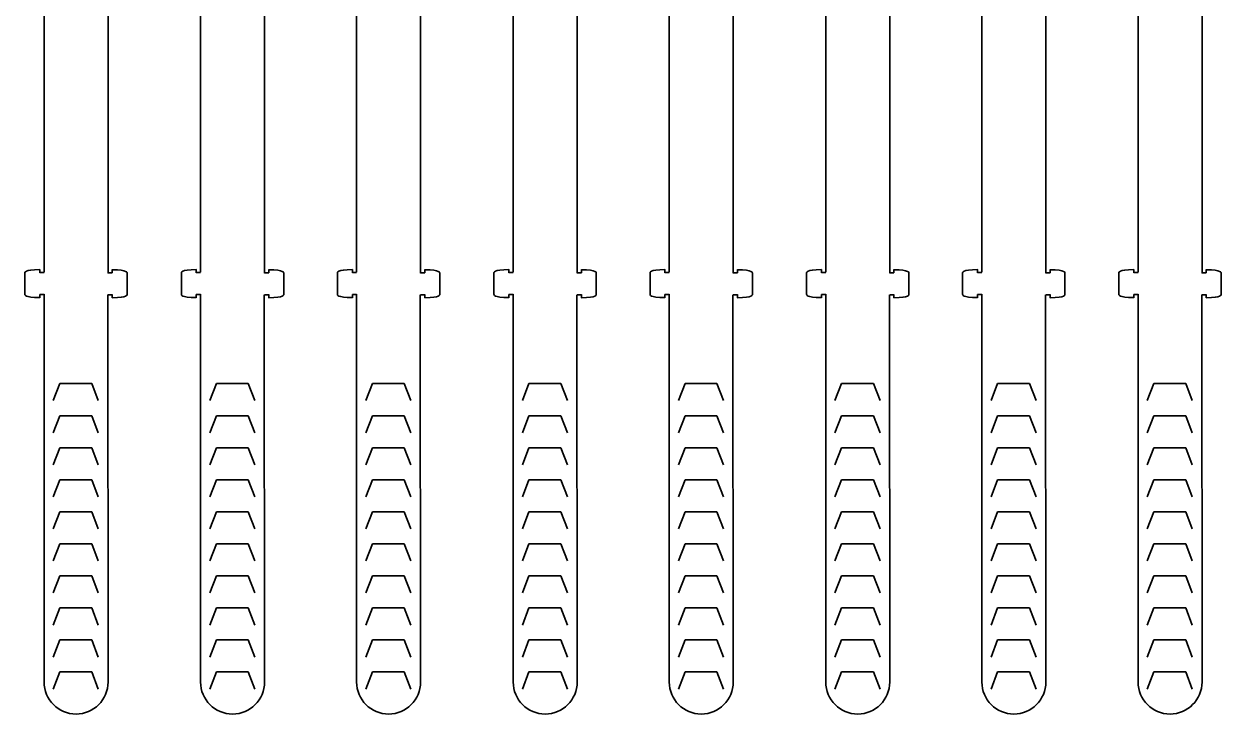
# Model space of a CAD drawing. Header units: millimetres. Extents: x -47 to 530, y -649 to 1.
# Drawn here: x -47 to 515, y -649 to -326 of the extents above; entities that cross this region are included whole.
import ezdxf

# ---------------------------------------------------------------- set-up
doc = ezdxf.new("R2010")
doc.units = ezdxf.units.MM
doc.header["$MEASUREMENT"] = 0
doc.layers.add('Layer 1', color=7, linetype='Continuous')

# ---------------------------------------------------------------- blocks, each defined once
blk = doc.blocks.new('block 2')
at = {"layer": 'Layer 1', "color": 1, "lineweight": 35, "true_color": 0xff0000}
for points in [[(-39.38, -442.6), (-37.38, -442.6)], [(-5.41, -442.69), (-7.41, -442.69)], [(-5.41, -442.69), (-5.41, -441.19)], [(-39.38, -452.84), (-37.38, -452.84)], [(-39.38, -452.84), (-39.38, -454.34)], [(-5.41, -452.92), (-7.41, -452.92)]]:
    blk.add_lwpolyline(points, dxfattribs=at)
for points in [[(-39.38, -454.25), (-46.79, -454.25), (-46.38, -452.84), (-46.38, -452.84), (-46.38, -452.84), (-46.38, -442.6), (-46.38, -442.6), (-46.38, -442.6), (-46.79, -441.19), (-39.38, -441.19), (-39.38, -441.19), (-39.38, -442.69), (-39.38, -442.69)], [(-5.41, -441.28), (2, -441.28), (1.59, -442.69), (1.59, -442.69), (1.59, -442.69), (1.59, -452.92), (1.59, -452.92), (1.59, -452.92), (2, -454.34), (-5.41, -454.34), (-5.41, -454.34), (-5.41, -452.84), (-5.41, -452.84)]]:
    blk.add_open_spline(points, degree=3, knots=[0, 0, 0, 0, 1, 1, 1, 2, 2, 2, 3, 3, 3, 4, 4, 4, 4], dxfattribs=at)
blk = doc.blocks.new('block 4')
at = {"layer": 'Layer 1', "color": 1, "lineweight": 35, "true_color": 0xff0000}
for points in [[(-29.97, -509.64), (-33.08, -517.64)], [(-29.97, -509.64), (-15.05, -509.64)], [(-15.05, -509.64), (-11.94, -517.64)]]:
    blk.add_lwpolyline(points, dxfattribs=at)
blk = doc.blocks.new('block 5')
at = {"layer": 'Layer 1', "color": 1, "lineweight": 35, "true_color": 0xff0000}
for points in [[(-29.97, -524.64), (-33.08, -532.64)], [(-29.97, -524.64), (-15.05, -524.64)], [(-15.05, -524.64), (-11.94, -532.64)]]:
    blk.add_lwpolyline(points, dxfattribs=at)
blk = doc.blocks.new('block 6')
at = {"layer": 'Layer 1', "color": 1, "lineweight": 35, "true_color": 0xff0000}
for points in [[(-29.97, -539.64), (-33.08, -547.64)], [(-29.97, -539.64), (-15.05, -539.64)], [(-15.05, -539.64), (-11.94, -547.64)]]:
    blk.add_lwpolyline(points, dxfattribs=at)
blk = doc.blocks.new('block 7')
at = {"layer": 'Layer 1', "color": 1, "lineweight": 35, "true_color": 0xff0000}
for points in [[(-29.97, -554.64), (-33.08, -562.64)], [(-29.97, -554.64), (-15.05, -554.64)], [(-15.05, -554.64), (-11.94, -562.64)]]:
    blk.add_lwpolyline(points, dxfattribs=at)
blk = doc.blocks.new('block 8')
at = {"layer": 'Layer 1', "color": 1, "lineweight": 35, "true_color": 0xff0000}
for points in [[(-29.97, -569.64), (-33.08, -577.64)], [(-29.97, -569.64), (-15.05, -569.64)], [(-15.05, -569.64), (-11.94, -577.64)]]:
    blk.add_lwpolyline(points, dxfattribs=at)
blk = doc.blocks.new('block 9')
at = {"layer": 'Layer 1', "color": 1, "lineweight": 35, "true_color": 0xff0000}
for points in [[(-29.97, -584.64), (-33.08, -592.64)], [(-29.97, -584.64), (-15.05, -584.64)], [(-15.05, -584.64), (-11.94, -592.64)]]:
    blk.add_lwpolyline(points, dxfattribs=at)
blk = doc.blocks.new('block 10')
at = {"layer": 'Layer 1', "color": 1, "lineweight": 35, "true_color": 0xff0000}
for points in [[(-29.97, -599.64), (-33.08, -607.64)], [(-29.97, -599.64), (-15.05, -599.64)], [(-15.05, -599.64), (-11.94, -607.64)]]:
    blk.add_lwpolyline(points, dxfattribs=at)
blk = doc.blocks.new('block 11')
at = {"layer": 'Layer 1', "color": 1, "lineweight": 35, "true_color": 0xff0000}
for points in [[(-29.97, -614.64), (-33.08, -622.64)], [(-29.97, -614.64), (-15.05, -614.64)], [(-15.05, -614.64), (-11.94, -622.64)]]:
    blk.add_lwpolyline(points, dxfattribs=at)
blk = doc.blocks.new('block 12')
at = {"layer": 'Layer 1', "color": 1, "lineweight": 35, "true_color": 0xff0000}
for points in [[(-29.97, -629.64), (-33.08, -637.64)], [(-29.97, -629.64), (-15.05, -629.64)], [(-15.05, -629.64), (-11.94, -637.64)]]:
    blk.add_lwpolyline(points, dxfattribs=at)
blk = doc.blocks.new('block 13')
at = {"layer": 'Layer 1', "color": 1, "lineweight": 35, "true_color": 0xff0000}
for points in [[(33.98, -442.6), (35.98, -442.6)], [(67.94, -442.69), (65.94, -442.69)], [(67.94, -442.69), (67.94, -441.19)], [(33.98, -452.84), (35.98, -452.84)], [(33.98, -452.84), (33.98, -454.34)], [(67.94, -452.92), (65.94, -452.92)]]:
    blk.add_lwpolyline(points, dxfattribs=at)
for points in [[(33.98, -454.25), (26.57, -454.25), (26.98, -452.84), (26.98, -452.84), (26.98, -452.84), (26.98, -442.6), (26.98, -442.6), (26.98, -442.6), (26.57, -441.19), (33.98, -441.19), (33.98, -441.19), (33.98, -442.69), (33.98, -442.69)], [(67.94, -441.28), (75.35, -441.28), (74.94, -442.69), (74.94, -442.69), (74.94, -442.69), (74.94, -452.92), (74.94, -452.92), (74.94, -452.92), (75.35, -454.34), (67.94, -454.34), (67.94, -454.34), (67.94, -452.84), (67.94, -452.84)]]:
    blk.add_open_spline(points, degree=3, knots=[0, 0, 0, 0, 1, 1, 1, 2, 2, 2, 3, 3, 3, 4, 4, 4, 4], dxfattribs=at)
blk = doc.blocks.new('block 15')
at = {"layer": 'Layer 1', "color": 1, "lineweight": 35, "true_color": 0xff0000}
for points in [[(43.39, -509.64), (40.28, -517.64)], [(43.39, -509.64), (58.31, -509.64)], [(58.31, -509.64), (61.42, -517.64)]]:
    blk.add_lwpolyline(points, dxfattribs=at)
blk = doc.blocks.new('block 16')
at = {"layer": 'Layer 1', "color": 1, "lineweight": 35, "true_color": 0xff0000}
for points in [[(43.39, -524.64), (40.28, -532.64)], [(43.39, -524.64), (58.31, -524.64)], [(58.31, -524.64), (61.42, -532.64)]]:
    blk.add_lwpolyline(points, dxfattribs=at)
blk = doc.blocks.new('block 17')
at = {"layer": 'Layer 1', "color": 1, "lineweight": 35, "true_color": 0xff0000}
for points in [[(43.39, -539.64), (40.28, -547.64)], [(43.39, -539.64), (58.31, -539.64)], [(58.31, -539.64), (61.42, -547.64)]]:
    blk.add_lwpolyline(points, dxfattribs=at)
blk = doc.blocks.new('block 18')
at = {"layer": 'Layer 1', "color": 1, "lineweight": 35, "true_color": 0xff0000}
for points in [[(43.39, -554.64), (40.28, -562.64)], [(43.39, -554.64), (58.31, -554.64)], [(58.31, -554.64), (61.42, -562.64)]]:
    blk.add_lwpolyline(points, dxfattribs=at)
blk = doc.blocks.new('block 19')
at = {"layer": 'Layer 1', "color": 1, "lineweight": 35, "true_color": 0xff0000}
for points in [[(43.39, -569.64), (40.28, -577.64)], [(43.39, -569.64), (58.31, -569.64)], [(58.31, -569.64), (61.42, -577.64)]]:
    blk.add_lwpolyline(points, dxfattribs=at)
blk = doc.blocks.new('block 20')
at = {"layer": 'Layer 1', "color": 1, "lineweight": 35, "true_color": 0xff0000}
for points in [[(43.39, -584.64), (40.28, -592.64)], [(43.39, -584.64), (58.31, -584.64)], [(58.31, -584.64), (61.42, -592.64)]]:
    blk.add_lwpolyline(points, dxfattribs=at)
blk = doc.blocks.new('block 21')
at = {"layer": 'Layer 1', "color": 1, "lineweight": 35, "true_color": 0xff0000}
for points in [[(43.39, -599.64), (40.28, -607.64)], [(43.39, -599.64), (58.31, -599.64)], [(58.31, -599.64), (61.42, -607.64)]]:
    blk.add_lwpolyline(points, dxfattribs=at)
blk = doc.blocks.new('block 22')
at = {"layer": 'Layer 1', "color": 1, "lineweight": 35, "true_color": 0xff0000}
for points in [[(43.39, -614.64), (40.28, -622.64)], [(43.39, -614.64), (58.31, -614.64)], [(58.31, -614.64), (61.42, -622.64)]]:
    blk.add_lwpolyline(points, dxfattribs=at)
blk = doc.blocks.new('block 23')
at = {"layer": 'Layer 1', "color": 1, "lineweight": 35, "true_color": 0xff0000}
for points in [[(43.39, -629.64), (40.28, -637.64)], [(43.39, -629.64), (58.31, -629.64)], [(58.31, -629.64), (61.42, -637.64)]]:
    blk.add_lwpolyline(points, dxfattribs=at)
blk = doc.blocks.new('block 24')
at = {"layer": 'Layer 1', "color": 1, "lineweight": 35, "true_color": 0xff0000}
for points in [[(43.39, -494.53), (40.28, -502.53)], [(43.39, -494.53), (58.31, -494.53)], [(58.31, -494.53), (61.42, -502.53)]]:
    blk.add_lwpolyline(points, dxfattribs=at)
blk = doc.blocks.new('block 25')
at = {"layer": 'Layer 1', "color": 1, "lineweight": 35, "true_color": 0xff0000}
for points in [[(107.13, -442.6), (109.13, -442.6)], [(141.1, -442.69), (139.1, -442.69)], [(141.1, -442.69), (141.1, -441.19)], [(107.13, -452.84), (109.13, -452.84)], [(107.13, -452.84), (107.13, -454.34)], [(141.1, -452.92), (139.1, -452.92)]]:
    blk.add_lwpolyline(points, dxfattribs=at)
for points in [[(107.13, -454.25), (99.72, -454.25), (100.13, -452.84), (100.13, -452.84), (100.13, -452.84), (100.13, -442.6), (100.13, -442.6), (100.13, -442.6), (99.72, -441.19), (107.13, -441.19), (107.13, -441.19), (107.13, -442.69), (107.13, -442.69)], [(141.1, -441.28), (148.5, -441.28), (148.1, -442.69), (148.1, -442.69), (148.1, -442.69), (148.1, -452.92), (148.1, -452.92), (148.1, -452.92), (148.5, -454.34), (141.1, -454.34), (141.1, -454.34), (141.1, -452.84), (141.1, -452.84)]]:
    blk.add_open_spline(points, degree=3, knots=[0, 0, 0, 0, 1, 1, 1, 2, 2, 2, 3, 3, 3, 4, 4, 4, 4], dxfattribs=at)
blk = doc.blocks.new('block 27')
at = {"layer": 'Layer 1', "color": 1, "lineweight": 35, "true_color": 0xff0000}
for points in [[(116.54, -509.64), (113.43, -517.64)], [(116.54, -509.64), (131.46, -509.64)], [(131.46, -509.64), (134.57, -517.64)]]:
    blk.add_lwpolyline(points, dxfattribs=at)
blk = doc.blocks.new('block 28')
at = {"layer": 'Layer 1', "color": 1, "lineweight": 35, "true_color": 0xff0000}
for points in [[(116.54, -524.64), (113.43, -532.64)], [(116.54, -524.64), (131.46, -524.64)], [(131.46, -524.64), (134.57, -532.64)]]:
    blk.add_lwpolyline(points, dxfattribs=at)
blk = doc.blocks.new('block 29')
at = {"layer": 'Layer 1', "color": 1, "lineweight": 35, "true_color": 0xff0000}
for points in [[(116.54, -539.64), (113.43, -547.64)], [(116.54, -539.64), (131.46, -539.64)], [(131.46, -539.64), (134.57, -547.64)]]:
    blk.add_lwpolyline(points, dxfattribs=at)
blk = doc.blocks.new('block 30')
at = {"layer": 'Layer 1', "color": 1, "lineweight": 35, "true_color": 0xff0000}
for points in [[(116.54, -554.64), (113.43, -562.64)], [(116.54, -554.64), (131.46, -554.64)], [(131.46, -554.64), (134.57, -562.64)]]:
    blk.add_lwpolyline(points, dxfattribs=at)
blk = doc.blocks.new('block 31')
at = {"layer": 'Layer 1', "color": 1, "lineweight": 35, "true_color": 0xff0000}
for points in [[(116.54, -569.64), (113.43, -577.64)], [(116.54, -569.64), (131.46, -569.64)], [(131.46, -569.64), (134.57, -577.64)]]:
    blk.add_lwpolyline(points, dxfattribs=at)
blk = doc.blocks.new('block 32')
at = {"layer": 'Layer 1', "color": 1, "lineweight": 35, "true_color": 0xff0000}
for points in [[(116.54, -584.64), (113.43, -592.64)], [(116.54, -584.64), (131.46, -584.64)], [(131.46, -584.64), (134.57, -592.64)]]:
    blk.add_lwpolyline(points, dxfattribs=at)
blk = doc.blocks.new('block 33')
at = {"layer": 'Layer 1', "color": 1, "lineweight": 35, "true_color": 0xff0000}
for points in [[(116.54, -599.64), (113.43, -607.64)], [(116.54, -599.64), (131.46, -599.64)], [(131.46, -599.64), (134.57, -607.64)]]:
    blk.add_lwpolyline(points, dxfattribs=at)
blk = doc.blocks.new('block 34')
at = {"layer": 'Layer 1', "color": 1, "lineweight": 35, "true_color": 0xff0000}
for points in [[(116.54, -614.64), (113.43, -622.64)], [(116.54, -614.64), (131.46, -614.64)], [(131.46, -614.64), (134.57, -622.64)]]:
    blk.add_lwpolyline(points, dxfattribs=at)
blk = doc.blocks.new('block 35')
at = {"layer": 'Layer 1', "color": 1, "lineweight": 35, "true_color": 0xff0000}
for points in [[(116.54, -629.64), (113.43, -637.64)], [(116.54, -629.64), (131.46, -629.64)], [(131.46, -629.64), (134.57, -637.64)]]:
    blk.add_lwpolyline(points, dxfattribs=at)
blk = doc.blocks.new('block 36')
at = {"layer": 'Layer 1', "color": 1, "lineweight": 35, "true_color": 0xff0000}
for points in [[(116.54, -494.53), (113.43, -502.53)], [(116.54, -494.53), (131.46, -494.53)], [(131.46, -494.53), (134.57, -502.53)]]:
    blk.add_lwpolyline(points, dxfattribs=at)
blk = doc.blocks.new('block 37')
at = {"layer": 'Layer 1', "color": 1, "lineweight": 35, "true_color": 0xff0000}
for points in [[(180.51, -442.6), (182.51, -442.6)], [(214.47, -442.69), (212.47, -442.69)], [(214.47, -442.69), (214.47, -441.19)], [(180.51, -452.84), (182.51, -452.84)], [(180.51, -452.84), (180.51, -454.34)], [(214.47, -452.92), (212.47, -452.92)]]:
    blk.add_lwpolyline(points, dxfattribs=at)
for points in [[(180.51, -454.25), (173.1, -454.25), (173.51, -452.84), (173.51, -452.84), (173.51, -452.84), (173.51, -442.6), (173.51, -442.6), (173.51, -442.6), (173.1, -441.19), (180.51, -441.19), (180.51, -441.19), (180.51, -442.69), (180.51, -442.69)], [(214.47, -441.28), (221.88, -441.28), (221.47, -442.69), (221.47, -442.69), (221.47, -442.69), (221.47, -452.92), (221.47, -452.92), (221.47, -452.92), (221.88, -454.34), (214.47, -454.34), (214.47, -454.34), (214.47, -452.84), (214.47, -452.84)]]:
    blk.add_open_spline(points, degree=3, knots=[0, 0, 0, 0, 1, 1, 1, 2, 2, 2, 3, 3, 3, 4, 4, 4, 4], dxfattribs=at)
blk = doc.blocks.new('block 39')
at = {"layer": 'Layer 1', "color": 1, "lineweight": 35, "true_color": 0xff0000}
for points in [[(189.92, -509.64), (186.81, -517.64)], [(189.92, -509.64), (204.84, -509.64)], [(204.84, -509.64), (207.95, -517.64)]]:
    blk.add_lwpolyline(points, dxfattribs=at)
blk = doc.blocks.new('block 40')
at = {"layer": 'Layer 1', "color": 1, "lineweight": 35, "true_color": 0xff0000}
for points in [[(189.92, -524.64), (186.81, -532.64)], [(189.92, -524.64), (204.84, -524.64)], [(204.84, -524.64), (207.95, -532.64)]]:
    blk.add_lwpolyline(points, dxfattribs=at)
blk = doc.blocks.new('block 41')
at = {"layer": 'Layer 1', "color": 1, "lineweight": 35, "true_color": 0xff0000}
for points in [[(189.92, -539.64), (186.81, -547.64)], [(189.92, -539.64), (204.84, -539.64)], [(204.84, -539.64), (207.95, -547.64)]]:
    blk.add_lwpolyline(points, dxfattribs=at)
blk = doc.blocks.new('block 42')
at = {"layer": 'Layer 1', "color": 1, "lineweight": 35, "true_color": 0xff0000}
for points in [[(189.92, -554.64), (186.81, -562.64)], [(189.92, -554.64), (204.84, -554.64)], [(204.84, -554.64), (207.95, -562.64)]]:
    blk.add_lwpolyline(points, dxfattribs=at)
blk = doc.blocks.new('block 43')
at = {"layer": 'Layer 1', "color": 1, "lineweight": 35, "true_color": 0xff0000}
for points in [[(189.92, -569.64), (186.81, -577.64)], [(189.92, -569.64), (204.84, -569.64)], [(204.84, -569.64), (207.95, -577.64)]]:
    blk.add_lwpolyline(points, dxfattribs=at)
blk = doc.blocks.new('block 44')
at = {"layer": 'Layer 1', "color": 1, "lineweight": 35, "true_color": 0xff0000}
for points in [[(189.92, -584.64), (186.81, -592.64)], [(189.92, -584.64), (204.84, -584.64)], [(204.84, -584.64), (207.95, -592.64)]]:
    blk.add_lwpolyline(points, dxfattribs=at)
blk = doc.blocks.new('block 45')
at = {"layer": 'Layer 1', "color": 1, "lineweight": 35, "true_color": 0xff0000}
for points in [[(189.92, -599.64), (186.81, -607.64)], [(189.92, -599.64), (204.84, -599.64)], [(204.84, -599.64), (207.95, -607.64)]]:
    blk.add_lwpolyline(points, dxfattribs=at)
blk = doc.blocks.new('block 46')
at = {"layer": 'Layer 1', "color": 1, "lineweight": 35, "true_color": 0xff0000}
for points in [[(189.92, -614.64), (186.81, -622.64)], [(189.92, -614.64), (204.84, -614.64)], [(204.84, -614.64), (207.95, -622.64)]]:
    blk.add_lwpolyline(points, dxfattribs=at)
blk = doc.blocks.new('block 47')
at = {"layer": 'Layer 1', "color": 1, "lineweight": 35, "true_color": 0xff0000}
for points in [[(189.92, -629.64), (186.81, -637.64)], [(189.92, -629.64), (204.84, -629.64)], [(204.84, -629.64), (207.95, -637.64)]]:
    blk.add_lwpolyline(points, dxfattribs=at)
blk = doc.blocks.new('block 48')
at = {"layer": 'Layer 1', "color": 1, "lineweight": 35, "true_color": 0xff0000}
for points in [[(189.92, -494.53), (186.81, -502.53)], [(189.92, -494.53), (204.84, -494.53)], [(204.84, -494.53), (207.95, -502.53)]]:
    blk.add_lwpolyline(points, dxfattribs=at)
blk = doc.blocks.new('block 49')
at = {"layer": 'Layer 1', "color": 1, "lineweight": 35, "true_color": 0xff0000}
for points in [[(253.66, -442.6), (255.66, -442.6)], [(287.63, -442.69), (285.63, -442.69)], [(287.63, -442.69), (287.63, -441.19)], [(253.66, -452.84), (255.66, -452.84)], [(253.66, -452.84), (253.66, -454.34)], [(287.63, -452.92), (285.63, -452.92)]]:
    blk.add_lwpolyline(points, dxfattribs=at)
for points in [[(253.66, -454.25), (246.25, -454.25), (246.66, -452.84), (246.66, -452.84), (246.66, -452.84), (246.66, -442.6), (246.66, -442.6), (246.66, -442.6), (246.25, -441.19), (253.66, -441.19), (253.66, -441.19), (253.66, -442.69), (253.66, -442.69)], [(287.63, -441.28), (295.03, -441.28), (294.63, -442.69), (294.63, -442.69), (294.63, -442.69), (294.63, -452.92), (294.63, -452.92), (294.63, -452.92), (295.03, -454.34), (287.63, -454.34), (287.63, -454.34), (287.63, -452.84), (287.63, -452.84)]]:
    blk.add_open_spline(points, degree=3, knots=[0, 0, 0, 0, 1, 1, 1, 2, 2, 2, 3, 3, 3, 4, 4, 4, 4], dxfattribs=at)
blk = doc.blocks.new('block 51')
at = {"layer": 'Layer 1', "color": 1, "lineweight": 35, "true_color": 0xff0000}
for points in [[(263.07, -509.64), (259.96, -517.64)], [(263.07, -509.64), (277.99, -509.64)], [(277.99, -509.64), (281.1, -517.64)]]:
    blk.add_lwpolyline(points, dxfattribs=at)
blk = doc.blocks.new('block 52')
at = {"layer": 'Layer 1', "color": 1, "lineweight": 35, "true_color": 0xff0000}
for points in [[(263.07, -524.64), (259.96, -532.64)], [(263.07, -524.64), (277.99, -524.64)], [(277.99, -524.64), (281.1, -532.64)]]:
    blk.add_lwpolyline(points, dxfattribs=at)
blk = doc.blocks.new('block 53')
at = {"layer": 'Layer 1', "color": 1, "lineweight": 35, "true_color": 0xff0000}
for points in [[(263.07, -539.64), (259.96, -547.64)], [(263.07, -539.64), (277.99, -539.64)], [(277.99, -539.64), (281.1, -547.64)]]:
    blk.add_lwpolyline(points, dxfattribs=at)
blk = doc.blocks.new('block 54')
at = {"layer": 'Layer 1', "color": 1, "lineweight": 35, "true_color": 0xff0000}
for points in [[(263.07, -554.64), (259.96, -562.64)], [(263.07, -554.64), (277.99, -554.64)], [(277.99, -554.64), (281.1, -562.64)]]:
    blk.add_lwpolyline(points, dxfattribs=at)
blk = doc.blocks.new('block 55')
at = {"layer": 'Layer 1', "color": 1, "lineweight": 35, "true_color": 0xff0000}
for points in [[(263.07, -569.64), (259.96, -577.64)], [(263.07, -569.64), (277.99, -569.64)], [(277.99, -569.64), (281.1, -577.64)]]:
    blk.add_lwpolyline(points, dxfattribs=at)
blk = doc.blocks.new('block 56')
at = {"layer": 'Layer 1', "color": 1, "lineweight": 35, "true_color": 0xff0000}
for points in [[(263.07, -584.64), (259.96, -592.64)], [(263.07, -584.64), (277.99, -584.64)], [(277.99, -584.64), (281.1, -592.64)]]:
    blk.add_lwpolyline(points, dxfattribs=at)
blk = doc.blocks.new('block 57')
at = {"layer": 'Layer 1', "color": 1, "lineweight": 35, "true_color": 0xff0000}
for points in [[(263.07, -599.64), (259.96, -607.64)], [(263.07, -599.64), (277.99, -599.64)], [(277.99, -599.64), (281.1, -607.64)]]:
    blk.add_lwpolyline(points, dxfattribs=at)
blk = doc.blocks.new('block 58')
at = {"layer": 'Layer 1', "color": 1, "lineweight": 35, "true_color": 0xff0000}
for points in [[(263.07, -614.64), (259.96, -622.64)], [(263.07, -614.64), (277.99, -614.64)], [(277.99, -614.64), (281.1, -622.64)]]:
    blk.add_lwpolyline(points, dxfattribs=at)
blk = doc.blocks.new('block 59')
at = {"layer": 'Layer 1', "color": 1, "lineweight": 35, "true_color": 0xff0000}
for points in [[(263.07, -629.64), (259.96, -637.64)], [(263.07, -629.64), (277.99, -629.64)], [(277.99, -629.64), (281.1, -637.64)]]:
    blk.add_lwpolyline(points, dxfattribs=at)
blk = doc.blocks.new('block 60')
at = {"layer": 'Layer 1', "color": 1, "lineweight": 35, "true_color": 0xff0000}
for points in [[(263.07, -494.53), (259.96, -502.53)], [(263.07, -494.53), (277.99, -494.53)], [(277.99, -494.53), (281.1, -502.53)]]:
    blk.add_lwpolyline(points, dxfattribs=at)
blk = doc.blocks.new('block 61')
at = {"layer": 'Layer 1', "color": 1, "lineweight": 35, "true_color": 0xff0000}
for points in [[(327.01, -442.6), (329.01, -442.6)], [(360.98, -442.69), (358.98, -442.69)], [(360.98, -442.69), (360.98, -441.19)], [(327.01, -452.84), (329.01, -452.84)], [(327.01, -452.84), (327.01, -454.34)], [(360.98, -452.92), (358.98, -452.92)]]:
    blk.add_lwpolyline(points, dxfattribs=at)
for points in [[(327.01, -454.25), (319.6, -454.25), (320.01, -452.84), (320.01, -452.84), (320.01, -452.84), (320.01, -442.6), (320.01, -442.6), (320.01, -442.6), (319.6, -441.19), (327.01, -441.19), (327.01, -441.19), (327.01, -442.69), (327.01, -442.69)], [(360.98, -441.28), (368.39, -441.28), (367.98, -442.69), (367.98, -442.69), (367.98, -442.69), (367.98, -452.92), (367.98, -452.92), (367.98, -452.92), (368.39, -454.34), (360.98, -454.34), (360.98, -454.34), (360.98, -452.84), (360.98, -452.84)]]:
    blk.add_open_spline(points, degree=3, knots=[0, 0, 0, 0, 1, 1, 1, 2, 2, 2, 3, 3, 3, 4, 4, 4, 4], dxfattribs=at)
blk = doc.blocks.new('block 63')
at = {"layer": 'Layer 1', "color": 1, "lineweight": 35, "true_color": 0xff0000}
for points in [[(336.43, -509.64), (333.32, -517.64)], [(336.43, -509.64), (351.35, -509.64)], [(351.35, -509.64), (354.45, -517.64)]]:
    blk.add_lwpolyline(points, dxfattribs=at)
blk = doc.blocks.new('block 64')
at = {"layer": 'Layer 1', "color": 1, "lineweight": 35, "true_color": 0xff0000}
for points in [[(336.43, -524.64), (333.32, -532.64)], [(336.43, -524.64), (351.35, -524.64)], [(351.35, -524.64), (354.45, -532.64)]]:
    blk.add_lwpolyline(points, dxfattribs=at)
blk = doc.blocks.new('block 65')
at = {"layer": 'Layer 1', "color": 1, "lineweight": 35, "true_color": 0xff0000}
for points in [[(336.43, -539.64), (333.32, -547.64)], [(336.43, -539.64), (351.35, -539.64)], [(351.35, -539.64), (354.45, -547.64)]]:
    blk.add_lwpolyline(points, dxfattribs=at)
blk = doc.blocks.new('block 66')
at = {"layer": 'Layer 1', "color": 1, "lineweight": 35, "true_color": 0xff0000}
for points in [[(336.43, -554.64), (333.32, -562.64)], [(336.43, -554.64), (351.35, -554.64)], [(351.35, -554.64), (354.45, -562.64)]]:
    blk.add_lwpolyline(points, dxfattribs=at)
blk = doc.blocks.new('block 67')
at = {"layer": 'Layer 1', "color": 1, "lineweight": 35, "true_color": 0xff0000}
for points in [[(336.43, -569.64), (333.32, -577.64)], [(336.43, -569.64), (351.35, -569.64)], [(351.35, -569.64), (354.45, -577.64)]]:
    blk.add_lwpolyline(points, dxfattribs=at)
blk = doc.blocks.new('block 68')
at = {"layer": 'Layer 1', "color": 1, "lineweight": 35, "true_color": 0xff0000}
for points in [[(336.43, -584.64), (333.32, -592.64)], [(336.43, -584.64), (351.35, -584.64)], [(351.35, -584.64), (354.45, -592.64)]]:
    blk.add_lwpolyline(points, dxfattribs=at)
blk = doc.blocks.new('block 69')
at = {"layer": 'Layer 1', "color": 1, "lineweight": 35, "true_color": 0xff0000}
for points in [[(336.43, -599.64), (333.32, -607.64)], [(336.43, -599.64), (351.35, -599.64)], [(351.35, -599.64), (354.45, -607.64)]]:
    blk.add_lwpolyline(points, dxfattribs=at)
blk = doc.blocks.new('block 70')
at = {"layer": 'Layer 1', "color": 1, "lineweight": 35, "true_color": 0xff0000}
for points in [[(336.43, -614.64), (333.32, -622.64)], [(336.43, -614.64), (351.35, -614.64)], [(351.35, -614.64), (354.45, -622.64)]]:
    blk.add_lwpolyline(points, dxfattribs=at)
blk = doc.blocks.new('block 71')
at = {"layer": 'Layer 1', "color": 1, "lineweight": 35, "true_color": 0xff0000}
for points in [[(336.43, -629.64), (333.32, -637.64)], [(336.43, -629.64), (351.35, -629.64)], [(351.35, -629.64), (354.45, -637.64)]]:
    blk.add_lwpolyline(points, dxfattribs=at)
blk = doc.blocks.new('block 72')
at = {"layer": 'Layer 1', "color": 1, "lineweight": 35, "true_color": 0xff0000}
for points in [[(336.43, -494.53), (333.32, -502.53)], [(336.43, -494.53), (351.35, -494.53)], [(351.35, -494.53), (354.45, -502.53)]]:
    blk.add_lwpolyline(points, dxfattribs=at)
blk = doc.blocks.new('block 73')
at = {"layer": 'Layer 1', "color": 1, "lineweight": 35, "true_color": 0xff0000}
for points in [[(400.17, -442.6), (402.17, -442.6)], [(434.13, -442.69), (432.13, -442.69)], [(434.13, -442.69), (434.13, -441.19)], [(400.17, -452.84), (402.17, -452.84)], [(400.17, -452.84), (400.17, -454.34)], [(434.13, -452.92), (432.13, -452.92)]]:
    blk.add_lwpolyline(points, dxfattribs=at)
for points in [[(400.17, -454.25), (392.76, -454.25), (393.17, -452.84), (393.17, -452.84), (393.17, -452.84), (393.17, -442.6), (393.17, -442.6), (393.17, -442.6), (392.76, -441.19), (400.17, -441.19), (400.17, -441.19), (400.17, -442.69), (400.17, -442.69)], [(434.13, -441.28), (441.54, -441.28), (441.13, -442.69), (441.13, -442.69), (441.13, -442.69), (441.13, -452.92), (441.13, -452.92), (441.13, -452.92), (441.54, -454.34), (434.13, -454.34), (434.13, -454.34), (434.13, -452.84), (434.13, -452.84)]]:
    blk.add_open_spline(points, degree=3, knots=[0, 0, 0, 0, 1, 1, 1, 2, 2, 2, 3, 3, 3, 4, 4, 4, 4], dxfattribs=at)
blk = doc.blocks.new('block 75')
at = {"layer": 'Layer 1', "color": 1, "lineweight": 35, "true_color": 0xff0000}
for points in [[(409.58, -509.64), (406.47, -517.64)], [(409.58, -509.64), (424.5, -509.64)], [(424.5, -509.64), (427.61, -517.64)]]:
    blk.add_lwpolyline(points, dxfattribs=at)
blk = doc.blocks.new('block 76')
at = {"layer": 'Layer 1', "color": 1, "lineweight": 35, "true_color": 0xff0000}
for points in [[(409.58, -524.64), (406.47, -532.64)], [(409.58, -524.64), (424.5, -524.64)], [(424.5, -524.64), (427.61, -532.64)]]:
    blk.add_lwpolyline(points, dxfattribs=at)
blk = doc.blocks.new('block 77')
at = {"layer": 'Layer 1', "color": 1, "lineweight": 35, "true_color": 0xff0000}
for points in [[(409.58, -539.64), (406.47, -547.64)], [(409.58, -539.64), (424.5, -539.64)], [(424.5, -539.64), (427.61, -547.64)]]:
    blk.add_lwpolyline(points, dxfattribs=at)
blk = doc.blocks.new('block 78')
at = {"layer": 'Layer 1', "color": 1, "lineweight": 35, "true_color": 0xff0000}
for points in [[(409.58, -554.64), (406.47, -562.64)], [(409.58, -554.64), (424.5, -554.64)], [(424.5, -554.64), (427.61, -562.64)]]:
    blk.add_lwpolyline(points, dxfattribs=at)
blk = doc.blocks.new('block 79')
at = {"layer": 'Layer 1', "color": 1, "lineweight": 35, "true_color": 0xff0000}
for points in [[(409.58, -569.64), (406.47, -577.64)], [(409.58, -569.64), (424.5, -569.64)], [(424.5, -569.64), (427.61, -577.64)]]:
    blk.add_lwpolyline(points, dxfattribs=at)
blk = doc.blocks.new('block 80')
at = {"layer": 'Layer 1', "color": 1, "lineweight": 35, "true_color": 0xff0000}
for points in [[(409.58, -584.64), (406.47, -592.64)], [(409.58, -584.64), (424.5, -584.64)], [(424.5, -584.64), (427.61, -592.64)]]:
    blk.add_lwpolyline(points, dxfattribs=at)
blk = doc.blocks.new('block 81')
at = {"layer": 'Layer 1', "color": 1, "lineweight": 35, "true_color": 0xff0000}
for points in [[(409.58, -599.64), (406.47, -607.64)], [(409.58, -599.64), (424.5, -599.64)], [(424.5, -599.64), (427.61, -607.64)]]:
    blk.add_lwpolyline(points, dxfattribs=at)
blk = doc.blocks.new('block 82')
at = {"layer": 'Layer 1', "color": 1, "lineweight": 35, "true_color": 0xff0000}
for points in [[(409.58, -614.64), (406.47, -622.64)], [(409.58, -614.64), (424.5, -614.64)], [(424.5, -614.64), (427.61, -622.64)]]:
    blk.add_lwpolyline(points, dxfattribs=at)
blk = doc.blocks.new('block 83')
at = {"layer": 'Layer 1', "color": 1, "lineweight": 35, "true_color": 0xff0000}
for points in [[(409.58, -629.64), (406.47, -637.64)], [(409.58, -629.64), (424.5, -629.64)], [(424.5, -629.64), (427.61, -637.64)]]:
    blk.add_lwpolyline(points, dxfattribs=at)
blk = doc.blocks.new('block 84')
at = {"layer": 'Layer 1', "color": 1, "lineweight": 35, "true_color": 0xff0000}
for points in [[(409.58, -494.53), (406.47, -502.53)], [(409.58, -494.53), (424.5, -494.53)], [(424.5, -494.53), (427.61, -502.53)]]:
    blk.add_lwpolyline(points, dxfattribs=at)
blk = doc.blocks.new('block 85')
at = {"layer": 'Layer 1', "color": 1, "lineweight": 35, "true_color": 0xff0000}
for points in [[(473.37, -442.6), (475.37, -442.6)], [(507.34, -442.69), (505.34, -442.69)], [(507.34, -442.69), (507.34, -441.19)], [(473.37, -452.84), (475.37, -452.84)], [(473.37, -452.84), (473.37, -454.34)], [(507.34, -452.92), (505.34, -452.92)]]:
    blk.add_lwpolyline(points, dxfattribs=at)
for points in [[(473.37, -454.25), (465.96, -454.25), (466.37, -452.84), (466.37, -452.84), (466.37, -452.84), (466.37, -442.6), (466.37, -442.6), (466.37, -442.6), (465.96, -441.19), (473.37, -441.19), (473.37, -441.19), (473.37, -442.69), (473.37, -442.69)], [(507.34, -441.28), (514.74, -441.28), (514.34, -442.69), (514.34, -442.69), (514.34, -442.69), (514.34, -452.92), (514.34, -452.92), (514.34, -452.92), (514.74, -454.34), (507.34, -454.34), (507.34, -454.34), (507.34, -452.84), (507.34, -452.84)]]:
    blk.add_open_spline(points, degree=3, knots=[0, 0, 0, 0, 1, 1, 1, 2, 2, 2, 3, 3, 3, 4, 4, 4, 4], dxfattribs=at)
blk = doc.blocks.new('block 87')
at = {"layer": 'Layer 1', "color": 1, "lineweight": 35, "true_color": 0xff0000}
for points in [[(482.78, -509.64), (479.67, -517.64)], [(482.78, -509.64), (497.7, -509.64)], [(497.7, -509.64), (500.81, -517.64)]]:
    blk.add_lwpolyline(points, dxfattribs=at)
blk = doc.blocks.new('block 88')
at = {"layer": 'Layer 1', "color": 1, "lineweight": 35, "true_color": 0xff0000}
for points in [[(482.78, -524.64), (479.67, -532.64)], [(482.78, -524.64), (497.7, -524.64)], [(497.7, -524.64), (500.81, -532.64)]]:
    blk.add_lwpolyline(points, dxfattribs=at)
blk = doc.blocks.new('block 89')
at = {"layer": 'Layer 1', "color": 1, "lineweight": 35, "true_color": 0xff0000}
for points in [[(482.78, -539.64), (479.67, -547.64)], [(482.78, -539.64), (497.7, -539.64)], [(497.7, -539.64), (500.81, -547.64)]]:
    blk.add_lwpolyline(points, dxfattribs=at)
blk = doc.blocks.new('block 90')
at = {"layer": 'Layer 1', "color": 1, "lineweight": 35, "true_color": 0xff0000}
for points in [[(482.78, -554.64), (479.67, -562.64)], [(482.78, -554.64), (497.7, -554.64)], [(497.7, -554.64), (500.81, -562.64)]]:
    blk.add_lwpolyline(points, dxfattribs=at)
blk = doc.blocks.new('block 91')
at = {"layer": 'Layer 1', "color": 1, "lineweight": 35, "true_color": 0xff0000}
for points in [[(482.78, -569.64), (479.67, -577.64)], [(482.78, -569.64), (497.7, -569.64)], [(497.7, -569.64), (500.81, -577.64)]]:
    blk.add_lwpolyline(points, dxfattribs=at)
blk = doc.blocks.new('block 92')
at = {"layer": 'Layer 1', "color": 1, "lineweight": 35, "true_color": 0xff0000}
for points in [[(482.78, -584.64), (479.67, -592.64)], [(482.78, -584.64), (497.7, -584.64)], [(497.7, -584.64), (500.81, -592.64)]]:
    blk.add_lwpolyline(points, dxfattribs=at)
blk = doc.blocks.new('block 93')
at = {"layer": 'Layer 1', "color": 1, "lineweight": 35, "true_color": 0xff0000}
for points in [[(482.78, -599.64), (479.67, -607.64)], [(482.78, -599.64), (497.7, -599.64)], [(497.7, -599.64), (500.81, -607.64)]]:
    blk.add_lwpolyline(points, dxfattribs=at)
blk = doc.blocks.new('block 94')
at = {"layer": 'Layer 1', "color": 1, "lineweight": 35, "true_color": 0xff0000}
for points in [[(482.78, -614.64), (479.67, -622.64)], [(482.78, -614.64), (497.7, -614.64)], [(497.7, -614.64), (500.81, -622.64)]]:
    blk.add_lwpolyline(points, dxfattribs=at)
blk = doc.blocks.new('block 95')
at = {"layer": 'Layer 1', "color": 1, "lineweight": 35, "true_color": 0xff0000}
for points in [[(482.78, -629.64), (479.67, -637.64)], [(482.78, -629.64), (497.7, -629.64)], [(497.7, -629.64), (500.81, -637.64)]]:
    blk.add_lwpolyline(points, dxfattribs=at)
blk = doc.blocks.new('block 96')
at = {"layer": 'Layer 1', "color": 1, "lineweight": 35, "true_color": 0xff0000}
for points in [[(482.78, -494.53), (479.67, -502.53)], [(482.78, -494.53), (497.7, -494.53)], [(497.7, -494.53), (500.81, -502.53)]]:
    blk.add_lwpolyline(points, dxfattribs=at)

msp = doc.modelspace()

# ---------------------------------------------------------------- linework, layer by layer
at = {"layer": 'Layer 1', "color": 1, "lineweight": 35, "true_color": 0xff0000}
for points in [[(-37.38, -442.4), (-37.38, -206.06)], [(-7.38, -206.06), (-7.38, -442.78)], [(35.98, -442.4), (35.98, -206.06)], [(65.98, -206.06), (65.98, -442.78)], [(109.13, -442.4), (109.13, -206.06)], [(139.13, -206.06), (139.13, -442.78)], [(182.51, -442.4), (182.51, -206.06)], [(212.51, -206.06), (212.51, -442.78)], [(255.66, -442.4), (255.66, -206.06)], [(285.66, -206.06), (285.66, -442.78)], [(329.01, -442.4), (329.01, -206.06)], [(359.01, -206.06), (359.01, -442.78)], [(402.17, -442.4), (402.17, -206.06)], [(432.17, -206.06), (432.17, -442.78)], [(475.37, -442.4), (475.37, -206.06)], [(505.37, -206.06), (505.37, -442.78)], [(-37.38, -634.34), (-37.38, -452.66)], [(-7.53, -452.98), (-7.38, -634.34)], [(35.98, -634.34), (35.98, -452.66)], [(65.83, -452.98), (65.98, -634.34)], [(109.13, -634.34), (109.13, -452.66)], [(138.98, -452.98), (139.13, -634.34)], [(182.51, -634.34), (182.51, -452.66)], [(212.36, -452.98), (212.51, -634.34)], [(255.66, -634.34), (255.66, -452.66)], [(285.51, -452.98), (285.66, -634.34)], [(329.01, -634.34), (329.01, -452.66)], [(358.86, -452.98), (359.01, -634.34)], [(402.17, -634.34), (402.17, -452.66)], [(432.02, -452.98), (432.17, -634.34)], [(475.37, -634.34), (475.37, -452.66)], [(505.22, -452.98), (505.37, -634.34)], [(-29.97, -494.53), (-33.08, -502.53)], [(-29.97, -494.53), (-15.05, -494.53)], [(-15.05, -494.53), (-11.94, -502.53)]]:
    msp.add_lwpolyline(points, dxfattribs=at)
for points in [[(-7.38, -634.34), (-7.38, -642.62), (-14.09, -649.34), (-22.38, -649.34), (-30.66, -649.34), (-37.38, -642.62), (-37.38, -634.34)], [(65.98, -634.34), (65.98, -642.62), (59.26, -649.34), (50.98, -649.34), (42.69, -649.34), (35.98, -642.62), (35.98, -634.34)], [(139.13, -634.34), (139.13, -642.62), (132.41, -649.34), (124.13, -649.34), (115.84, -649.34), (109.13, -642.62), (109.13, -634.34)], [(212.51, -634.34), (212.51, -642.62), (205.79, -649.34), (197.51, -649.34), (189.22, -649.34), (182.51, -642.62), (182.51, -634.34)], [(285.66, -634.34), (285.66, -642.62), (278.94, -649.34), (270.66, -649.34), (262.37, -649.34), (255.66, -642.62), (255.66, -634.34)], [(359.01, -634.34), (359.01, -642.62), (352.3, -649.34), (344.01, -649.34), (335.73, -649.34), (329.01, -642.62), (329.01, -634.34)], [(432.17, -634.34), (432.17, -642.62), (425.45, -649.34), (417.17, -649.34), (408.88, -649.34), (402.17, -642.62), (402.17, -634.34)], [(505.37, -634.34), (505.37, -642.62), (498.65, -649.34), (490.37, -649.34), (482.08, -649.34), (475.37, -642.62), (475.37, -634.34)]]:
    msp.add_open_spline(points, degree=3, knots=[0, 0, 0, 0, 1, 1, 1, 2, 2, 2, 2], dxfattribs=at)

# ---------------------------------------------------------------- block references
at = {"layer": 'Layer 1'}
for name in ['block 2', 'block 13', 'block 25', 'block 37', 'block 49', 'block 61', 'block 73', 'block 85', 'block 24', 'block 36', 'block 48', 'block 60', 'block 72', 'block 84', 'block 96', 'block 4', 'block 15', 'block 27', 'block 39', 'block 51', 'block 63', 'block 75', 'block 87', 'block 5', 'block 16', 'block 28', 'block 40', 'block 52', 'block 64', 'block 76', 'block 88', 'block 6', 'block 17', 'block 29', 'block 41', 'block 53', 'block 65', 'block 77', 'block 89', 'block 7', 'block 18', 'block 30', 'block 42', 'block 54', 'block 66', 'block 78', 'block 90', 'block 8', 'block 19', 'block 31', 'block 43', 'block 55', 'block 67', 'block 79', 'block 91', 'block 9', 'block 20', 'block 32', 'block 44', 'block 56', 'block 68', 'block 80', 'block 92', 'block 10', 'block 21', 'block 33', 'block 45', 'block 57', 'block 69', 'block 81', 'block 93', 'block 11', 'block 22', 'block 34', 'block 46', 'block 58', 'block 70', 'block 82', 'block 94', 'block 12', 'block 23', 'block 35', 'block 47', 'block 59', 'block 71', 'block 83', 'block 95']:
    msp.add_blockref(name, (0, 0), dxfattribs=at)

doc.saveas('drawing.dxf')
